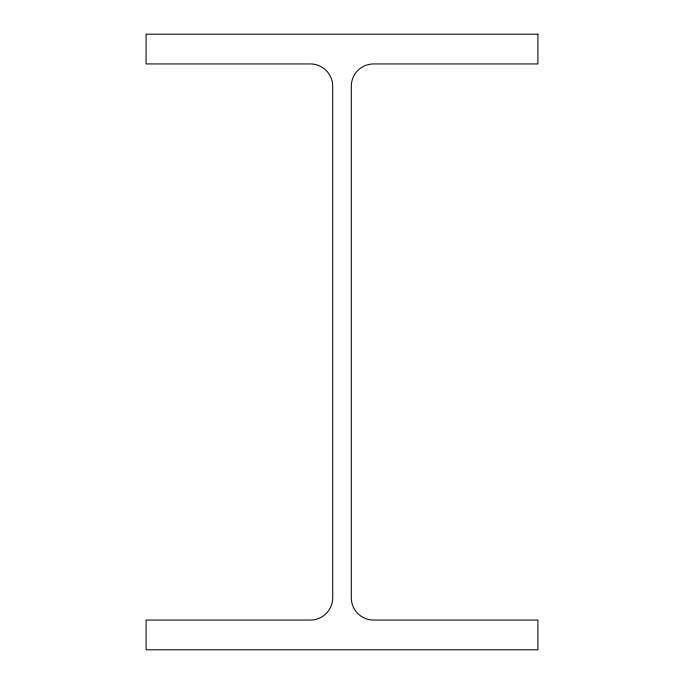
<?xml version="1.0" encoding="UTF-8"?>
<svg xmlns="http://www.w3.org/2000/svg" width="684" height="684" viewBox="0 0 684 684"><rect width="100%" height="100%" fill="white"/><g stroke="black" fill="none" stroke-linecap="round" stroke-linejoin="round"><path stroke-width="1.03" d="M537.906 34.2L146.094 34.2L146.094 63.937L310.399 63.937A22.307 22.307 0 0 1 332.706 86.244L332.706 597.756A22.307 22.307 0 0 1 310.399 620.063L146.094 620.063L146.094 649.8L537.906 649.8L537.906 620.063L373.601 620.063A22.307 22.307 0 0 1 351.294 597.756L351.294 86.244A22.307 22.307 0 0 1 373.601 63.937L537.906 63.937L537.906 34.2"/></g></svg>
